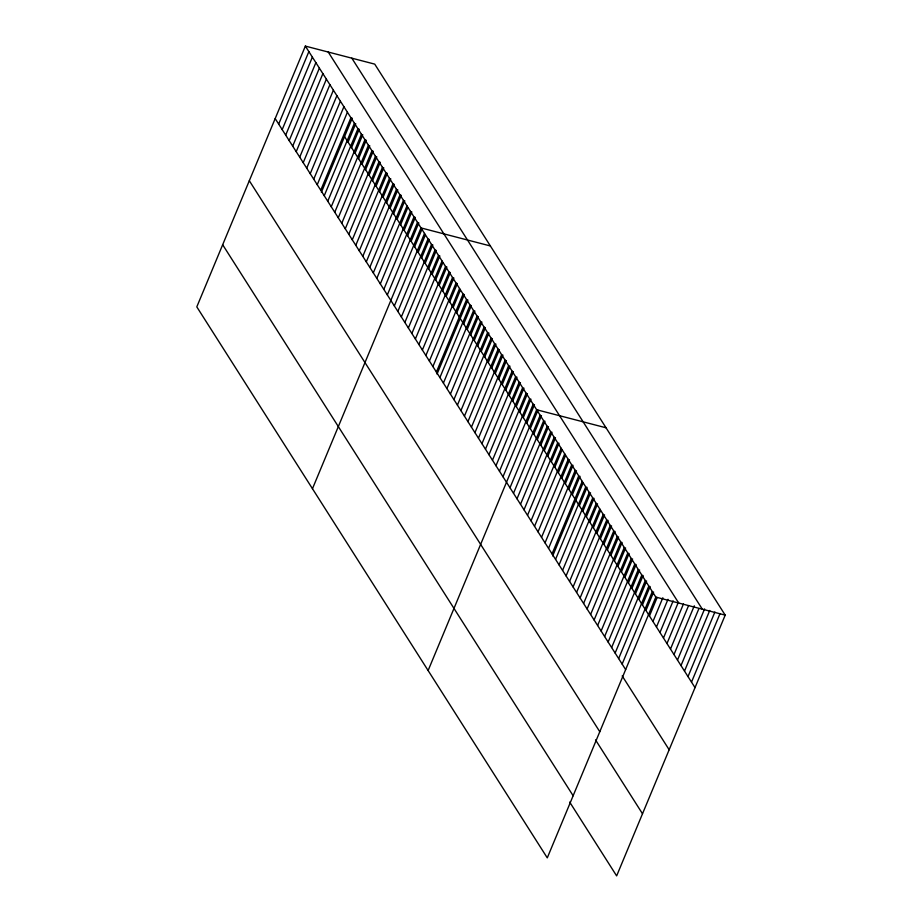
<?xml version="1.0" encoding="UTF-8"?>
<svg xmlns="http://www.w3.org/2000/svg" width="922" height="922" viewBox="0 0 922 922"><rect width="100%" height="100%" fill="white"/><g stroke="black" fill="none" stroke-linecap="round" stroke-linejoin="round"><path stroke-width="1.38" d="M305.355 46.1L196.801 306.876L547.276 857.875L655.83 597.087L305.355 46.1L374.724 64.125L725.199 615.124L616.645 875.9L569.681 802.071M278.686 124.101L308.858 51.609M282.19 129.61L312.374 57.118M285.693 135.119L315.877 62.627M289.197 140.64L319.381 68.136M292.7 146.149L322.884 73.645M296.216 151.657L326.388 79.165M299.719 157.166L329.892 84.674M303.223 162.675L333.395 90.183M306.726 168.184L336.899 95.692M310.23 173.693L340.402 101.201M313.734 179.202L343.906 106.71M317.237 184.711L347.41 112.219M320.741 190.22L350.925 117.728M321.375 192.283L352.227 118.166M324.244 195.729L354.428 123.237M348.055 142.126L355.731 123.675M327.748 201.25L357.932 128.746M351.559 147.647L359.234 129.184M331.252 206.759L361.436 134.255M355.062 153.156L362.738 134.693M334.767 212.267L364.939 139.764M358.566 158.665L366.241 140.213M338.27 217.776L368.443 145.284M362.069 164.174L369.757 145.722M341.774 223.285L371.946 150.793M365.573 169.683L373.26 151.231M345.277 228.794L375.45 156.302M369.077 175.192L376.764 156.74M348.781 234.303L378.954 161.811M372.58 180.7L380.267 162.249M352.285 239.812L382.457 167.32M376.084 186.209L383.771 167.758M355.788 245.321L385.972 172.829M379.599 191.718L387.275 173.267M359.292 250.83L389.476 178.338M383.103 197.227L390.778 178.776M362.795 256.339L392.979 183.847M386.606 202.736L394.282 184.285M366.299 261.848L396.483 189.356M390.11 208.245L397.785 189.794M369.814 267.368L399.987 194.865M393.613 213.766L401.289 195.303M373.318 272.877L403.49 200.374M397.117 219.275L404.793 200.812M376.821 278.386L406.994 205.883M400.621 224.784L407.755 207.646M380.325 283.895L410.497 211.403M404.124 230.293L411.811 211.841M383.829 289.404L414.001 216.912M407.628 235.802L415.315 217.35M387.332 294.913L417.505 222.421M411.131 241.31L418.819 222.859M312.466 488.706L421.02 227.93L490.377 245.955M414.635 246.819L421.769 229.682M394.339 305.931L424.523 233.439M418.15 252.328L425.273 235.191M397.843 311.44L428.027 238.948M421.654 257.837L429.329 239.386M401.347 316.949L431.531 244.457M425.157 263.346L432.833 244.895M404.862 322.458L435.034 249.966M428.661 268.855L436.337 250.404M408.365 327.967L438.538 255.475M432.164 274.364L439.84 255.913M411.869 333.487L442.041 260.984M435.668 279.885L442.802 262.747M415.373 338.996L445.545 266.493M439.172 285.394L446.859 266.931M418.876 344.505L449.049 272.002M442.675 290.903L450.362 272.451M422.38 350.014L452.552 277.522M446.179 296.411L453.866 277.96M425.883 355.523L456.056 283.031M449.682 301.92L457.37 283.469M429.387 361.032L459.571 288.54M453.198 307.429L460.32 290.292M432.891 366.541L463.075 294.049M456.701 312.938L464.377 294.487M436.394 372.05L466.578 299.558M437.028 374.113L467.88 299.996M439.898 377.559L470.082 305.067M463.708 323.956L471.384 305.505M443.413 383.068L473.585 310.576M467.212 329.465L474.888 311.014M446.916 388.577L477.089 316.085M470.716 334.974L478.403 316.523M450.42 394.086L480.593 321.594M474.219 340.483L481.906 322.032M453.924 399.606L484.096 327.103M477.723 346.004L485.41 327.541M457.427 405.115L487.6 332.612M481.226 351.513L488.914 333.049M460.931 410.624L491.103 338.12M484.73 357.021L492.417 338.57M464.434 416.133L494.618 343.641M488.245 362.53L495.921 344.079M467.938 421.642L498.122 349.15M491.749 368.039L499.424 349.588M471.442 427.151L501.626 354.659M495.252 373.548L502.928 355.097M474.945 432.66L505.129 360.168M498.756 379.057L506.432 360.606M478.46 438.169L508.633 365.677M502.26 384.566L509.935 366.115M481.964 443.678L512.136 371.186M505.763 390.075L513.439 371.624M485.468 449.187L515.64 376.695M509.267 395.584L516.954 377.133M488.971 454.696L519.144 382.204M512.77 401.093L520.457 382.642M492.475 460.205L522.647 387.713M516.274 406.602L523.961 388.15M495.978 465.725L526.151 393.221M519.778 412.122L527.465 393.659M499.482 471.234L529.666 398.73M523.281 417.631L530.968 399.18M502.986 476.743L533.17 404.239M526.796 423.14L534.472 404.689M428.119 670.536L536.673 409.76L606.031 427.785M530.3 428.649L537.975 410.198M509.993 487.761L540.177 415.269M533.803 434.158L541.479 415.707M513.508 493.27L543.68 420.778M537.307 439.667L544.983 421.216M517.012 498.779L547.184 426.287M540.811 445.176L548.486 426.725M520.515 504.288L550.688 431.796M544.314 450.685L552.001 432.234M524.019 509.797L554.191 437.305M547.818 456.194L555.505 437.743M527.522 515.306L557.695 442.814M551.321 461.703L559.009 443.252M531.026 520.815L561.198 448.323M554.825 467.212L561.959 450.086M534.53 526.324L564.702 453.831M558.329 472.732L565.463 455.595M538.033 531.844L568.217 459.34M561.844 478.241L569.519 459.778M541.537 537.353L571.721 464.849M565.347 483.75L573.023 465.299M545.04 542.862L575.224 470.358M568.851 489.259L576.527 470.808M548.544 548.371L578.728 475.879M572.355 494.768L580.03 476.317M552.059 553.88L582.231 481.388M552.693 555.943L582.992 483.14M555.563 559.389L585.735 486.897M579.362 505.786L587.049 487.335M559.066 564.898L589.239 492.406M582.865 511.295L590.553 492.844M562.57 570.407L592.742 497.915M586.369 516.804L594.056 498.353M566.073 575.916L596.246 503.424M589.873 522.313L597.56 503.861M569.577 581.425L599.749 508.932M593.376 527.822L600.51 510.696M573.081 586.934L603.265 514.441M596.891 533.331L604.567 514.879M576.584 592.443L606.768 519.95M600.395 538.851L608.071 520.388M580.088 597.963L610.272 525.459M603.898 544.36L611.574 525.897M583.591 603.472L613.775 530.968M607.402 549.869L615.078 531.418M587.107 608.981L617.279 536.477M610.906 555.378L618.581 536.927M590.61 614.49L620.783 541.998M614.409 560.887L622.085 542.436M594.114 619.999L624.286 547.507M617.913 566.396L625.6 547.945M597.617 625.508L627.79 553.016M621.416 571.905L629.104 553.454M601.121 631.017L631.293 558.525M624.92 577.414L632.607 558.963M604.625 636.526L634.797 564.034M628.424 582.923L636.111 564.471M608.128 642.035L638.301 569.542M631.927 588.432L639.614 569.98M611.632 647.544L641.816 575.051M635.442 593.941L643.118 575.489M615.135 653.053L645.319 580.56M638.946 599.45L646.622 580.998M618.639 658.573L648.823 586.069M642.45 604.97L650.125 586.507M622.154 664.082L652.327 591.578M645.953 610.479L653.629 592.016M649.457 615.988L657.132 597.537M652.96 621.497L662.837 597.767M656.464 627.006L667.989 599.323M659.968 632.515L673.141 600.879M663.471 638.024L678.292 602.435M666.975 643.533L683.444 603.991M670.49 649.042L688.596 605.547M673.994 654.551L694.289 605.789M677.497 660.06L698.888 608.658M681.001 665.569L704.592 608.9M684.504 671.089L709.744 610.456M688.008 676.598L714.896 612.012M691.512 682.107L720.047 613.568M655.83 597.087L725.199 615.124M351.835 58.178L702.299 609.165M328.244 52.047L678.719 603.046M344.551 136.617L695.015 687.616M275.182 118.592L625.658 669.591M622.189 675.918L669.153 749.747M249.32 180.735L599.784 731.722M595.543 739.928L642.507 813.769M222.675 244.745L573.138 795.744"/></g></svg>
